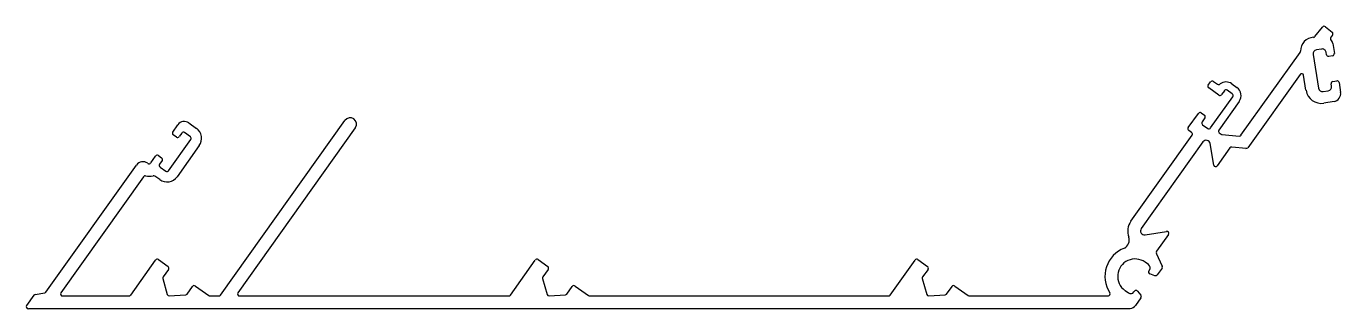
# Model space of a CAD drawing. Extents: x -72 to 93, y 1 to 36.
import ezdxf

# ---------------------------------------------------------------- set-up
doc = ezdxf.new("R2010")
doc.units = 0
doc.layers.add('1', color=4, linetype='CONTINUOUS')

msp = doc.modelspace()

# ---------------------------------------------------------------- linework, layer by layer
at = {"layer": '1', "color": 7}
for p, q in [((89.69, 35.18), (90.67, 36.38)), ((91.02, 36.42), (91.88, 35.73)), ((91.92, 35.38), (91.71, 35.13)), ((80.43, 22.81), (87.85, 33.2)), ((90.54, 33.63), (89.9, 33.53)), ((91.16, 32.92), (91.11, 33.22)), ((91.95, 34.31), (92.15, 33.08)), ((89.48, 32.95), (90.17, 28.71)), ((91.94, 32.79), (91.45, 32.71)), ((87.85, 30.45), (81.29, 21.25)), ((88.59, 28.45), (88.29, 30.33)), ((76.32, 29.1), (76.61, 29.5)), ((77.64, 27.85), (76.38, 28.75)), ((76.96, 29.56), (77.46, 29.2)), ((78.34, 28.39), (77.99, 27.91)), ((79.34, 27.99), (78.69, 28.45)), ((79.27, 29.27), (79.92, 28.8)), ((90.74, 28.29), (91.39, 28.4)), ((91.8, 28.97), (91.75, 29.27)), ((91.96, 29.56), (92.45, 29.64)), ((92.74, 29.43), (92.94, 28.19)), ((76.61, 23.73), (79.4, 27.64)), ((80.21, 27.06), (77.65, 23.47)), ((92.11, 27.05), (90.83, 26.84)), ((73.81, 23.77), (75.09, 25.56)), ((75.44, 25.61), (75.84, 25.32)), ((75.9, 24.98), (75.55, 24.49)), ((-53.69, 23.22), (-53.06, 24.12)), ((-51.48, 22.62), (-52.21, 23.15)), ((-51.66, 24.35), (-50.72, 23.68)), ((-47.7, 2.76), (-32.07, 24.67)), ((-30.77, 23.75), (-45.53, 3.05)), ((74.23, 23.16), (73.87, 23.42)), ((75.61, 24.14), (76.26, 23.67)), ((77.71, 23.12), (77.93, 22.96)), ((-54.21, 18.37), (-51.42, 22.27)), ((-53.23, 22.58), (-53.64, 22.87)), ((-50.36, 21.52), (-53.15, 17.61)), ((-52.56, 23.09), (-52.88, 22.64)), ((66.6, 12.03), (74.29, 22.81)), ((75.66, 21.97), (67.9, 11.1)), ((77, 19.08), (76.56, 21.76)), ((78.05, 22.91), (80.2, 22.7)), ((-56.46, 19.34), (-55.84, 20.21)), ((-55.49, 20.27), (-55.09, 19.98)), ((79.05, 21.22), (77.45, 18.98)), ((81.06, 21.15), (79.28, 21.32)), ((-69.61, 3.15), (-58.26, 19.06)), ((-56.84, 19.3), (-56.81, 19.28)), ((-55.03, 19.63), (-55.35, 19.18)), ((-55.29, 18.83), (-54.56, 18.31)), ((-57.36, 17.61), (-67.75, 3.05)), ((-55.31, 17.25), (-55.94, 17.7)), ((68.39, 10.32), (71.07, 10.76)), ((71.31, 10.37), (69.82, 8.28)), ((-58.97, 2.76), (-55.84, 7.15)), ((-55.49, 7.21), (-54.27, 6.34)), ((-11.3, 2.76), (-8.17, 7.15)), ((-7.82, 7.21), (-6.6, 6.34)), ((36.38, 2.76), (39.51, 7.15)), ((39.86, 7.21), (41.08, 6.34)), ((68.82, 6.59), (68.4, 6.89)), ((69.8, 8.03), (70.54, 6.41)), ((-54.21, 5.99), (-54.89, 5.04)), ((-6.54, 5.99), (-7.22, 5.04)), ((41.14, 5.99), (40.46, 5.04)), ((68.87, 5.81), (68.93, 5.9)), ((69.62, 5.2), (68.99, 5.42)), ((70.52, 6.16), (69.9, 5.29)), ((-54.93, 4.83), (-54.38, 2.84)), ((-51.88, 2.89), (-51.2, 3.84)), ((-50.85, 3.9), (-49.18, 2.7)), ((-7.25, 4.83), (-6.7, 2.84)), ((-4.2, 2.89), (-3.53, 3.84)), ((-3.18, 3.9), (-1.5, 2.71)), ((40.42, 4.83), (40.97, 2.84)), ((43.47, 2.89), (44.15, 3.84)), ((44.5, 3.9), (46.17, 2.71)), ((65.87, 3.35), (66.29, 3.05)), ((-72.03, 1.45), (-71.11, 2.75)), ((-70.95, 2.85), (-69.77, 3.05)), ((-67.53, 2.66), (-59.16, 2.66)), ((-54.12, 2.66), (-52.07, 2.79)), ((-49.02, 2.66), (-47.89, 2.66)), ((-45.31, 2.66), (-11.48, 2.66)), ((-6.45, 2.66), (-4.39, 2.79)), ((-1.34, 2.66), (36.19, 2.66)), ((41.23, 2.66), (43.28, 2.79)), ((46.33, 2.66), (63.78, 2.66)), ((66.98, 3.16), (67.05, 3.25)), ((67.87, 2.44), (67.17, 1.47)), ((67.45, 3.26), (67.86, 2.74)), ((66.52, 1.06), (-71.81, 1.06))]:
    msp.add_line(p, q, dxfattribs=at)
for centre, radius, start, end in [((90.87, 36.23), 0.25, 51, 141), ((89.64, 33.36), 1.74, 92.8593, 179.7629), ((89.5, 35.33), 0.25, 281.6675, 321), ((91.91, 34.97), 0.25, 141, 220.676), ((90.96, 34.15), 1, 9.2, 40.676), ((91.72, 35.53), 0.25, 321, 51), ((87.65, 33.36), 0.25, 321, 0.3325), ((89.98, 33.03), 0.5, 99.2, 189.2), ((90.62, 33.14), 0.497, 8.8592, 99.5408), ((91.9, 33.04), 0.25, 279.2, 9.2), ((91.41, 32.96), 0.25, 189.2, 279.2), ((88.04, 30.29), 0.25, 9.2, 141), ((76.53, 28.95), 0.25, 144.5, 234.5), ((76.82, 29.36), 0.25, 54.5, 144.5), ((77.61, 29.41), 0.25, 234.5, 324.5), ((78.54, 28.25), 1.25, 54.5, 125.8371), ((78.54, 28.25), 0.25, 54.5, 144.5), ((79.19, 27.79), 1.25, 324.5, 54.5001), ((90.52, 28.76), 1.95, 189.2, 279.2), ((90.66, 28.79), 0.5, 189.2, 279.2), ((91.31, 28.89), 0.5, 279.2, 9.2), ((92, 29.31), 0.25, 99.2, 189.2), ((91.95, 28.03), 1, 279.2, 9.2), ((92.49, 29.39), 0.25, 9.2, 99.2), ((77.79, 28.05), 0.25, 234.5, 324.5), ((79.19, 27.79), 0.25, 324.5, 54.5), ((-31.42, 24.21), 0.8, 324.5, 144.5), ((75.29, 25.41), 0.25, 54.5, 144.5), ((75.7, 25.12), 0.25, 324.5, 54.5), ((-53.49, 23.08), 0.25, 144.5, 234.5), ((-52.24, 23.54), 1, 54.5, 144.5), ((-52.36, 22.94), 0.25, 54.5, 144.5), ((-51.62, 22.42), 1.55, 324.5, 54.5001), ((74.01, 23.62), 0.25, 144.5, 234.5), ((74.09, 22.95), 0.25, 324.5, 54.5), ((75.76, 24.34), 0.25, 144.5, 234.5), ((76.41, 23.88), 0.25, 234.5, 324.5), ((77.85, 23.32), 0.25, 144.4999, 234.5), ((-53.08, 22.78), 0.25, 234.5, 324.5), ((-51.62, 22.42), 0.25, 324.5, 54.5), ((76.06, 21.68), 0.5, 9.5, 144.5), ((78.08, 23.16), 0.25, 234.5, 264.5), ((80.23, 22.95), 0.25, 264.5, 324.5), ((-55.64, 20.06), 0.25, 54.5, 144.5), ((-55.23, 19.77), 0.25, 324.5, 54.5), ((79.25, 21.07), 0.25, 84.5, 144.5), ((81.08, 21.4), 0.25, 264.5, 324.5), ((-57.43, 18.47), 1.02, 54.5, 144.5), ((-56.67, 19.48), 0.25, 234.5, 324.5), ((-55.14, 19.04), 0.254, 144.5, 234.5), ((-54.41, 18.51), 0.25, 234.5, 324.5), ((77.25, 19.12), 0.25, 189.5, 324.5), ((-57.16, 17.47), 0.254, 76.4126, 144.5), ((-56.67, 19.48), 1.82, 256.4126, 286.2433), ((-56.09, 17.49), 0.254, 54.5, 106.2433), ((-54.41, 18.51), 1.55, 234.4999, 324.5), ((68.31, 10.81), 2.1, 144.5, 201.52), ((65.26, 9.68), 1.15, 297.5203, 18.3569), ((68.31, 10.81), 0.5, 144.5, 279.5), ((71.11, 10.52), 0.25, 324.5, 99.5), ((67.13, 5.12), 3.78, 110.7126, 213.1674), ((70.03, 8.14), 0.25, 144.5, 204.5), ((-55.64, 7.01), 0.25, 54.5144, 144.5), ((-7.96, 7.01), 0.25, 54.5144, 144.5), ((39.71, 7.01), 0.25, 54.5144, 144.5), ((67.13, 5.12), 2.18, 54.5, 234.5), ((-54.69, 4.89), 0.25, 144.5, 195.5), ((-54.42, 6.13), 0.25, 324.5, 54.5144), ((-7.01, 4.89), 0.25, 144.5, 195.5), ((-6.74, 6.13), 0.25, 324.5, 54.5144), ((40.66, 4.89), 0.25, 144.5, 195.5), ((40.93, 6.13), 0.25, 324.5, 54.5144), ((68.53, 6.19), 0.5, 324.5, 54.5), ((69.08, 5.66), 0.254, 144.5, 250.6443), ((69.7, 5.44), 0.25, 250.6443, 324.5), ((70.32, 6.3), 0.25, 324.5, 24.5), ((-51, 3.7), 0.25, 54.5144, 144.5), ((-3.32, 3.7), 0.25, 54.5144, 144.5), ((44.35, 3.7), 0.25, 54.5144, 144.5), ((67.25, 3.1), 0.254, 38.3557, 144.5), ((-70.91, 2.6), 0.25, 99.5, 144.5), ((-69.81, 3.29), 0.25, 279.5, 324.5), ((-67.54, 2.91), 0.25, 144.5, 273.5), ((-59.18, 2.91), 0.25, 273.5, 324.5), ((-54.14, 2.91), 0.25, 195.5, 273.5), ((-52.08, 3.04), 0.25, 273.5, 324.5), ((-49.03, 2.91), 0.25, 234.8661, 273.5), ((-47.9, 2.91), 0.25, 273.5, 324.5), ((-45.32, 2.91), 0.25, 144.5, 273.5), ((-11.5, 2.91), 0.25, 273.5, 324.5), ((-6.46, 2.91), 0.25, 195.5, 273.5), ((-4.41, 3.04), 0.25, 273.5, 324.5), ((-1.36, 2.91), 0.25, 234.5144, 273.5), ((36.18, 2.91), 0.25, 273.5, 324.5), ((41.21, 2.91), 0.25, 195.5, 273.5), ((43.27, 3.04), 0.25, 273.5, 324.5), ((46.32, 2.91), 0.25, 234.5144, 273.5), ((63.73, 2.92), 0.267, 280.1908, 28.776), ((66.58, 3.45), 0.5, 234.5, 324.5), ((67.67, 2.59), 0.25, 324.5, 38.3557), ((-71.83, 1.31), 0.25, 144.5, 273.5), ((66.36, 2.05), 1, 279.5, 324.5)]:
    msp.add_arc(centre, radius, start, end, dxfattribs=at)

doc.saveas('drawing.dxf')
